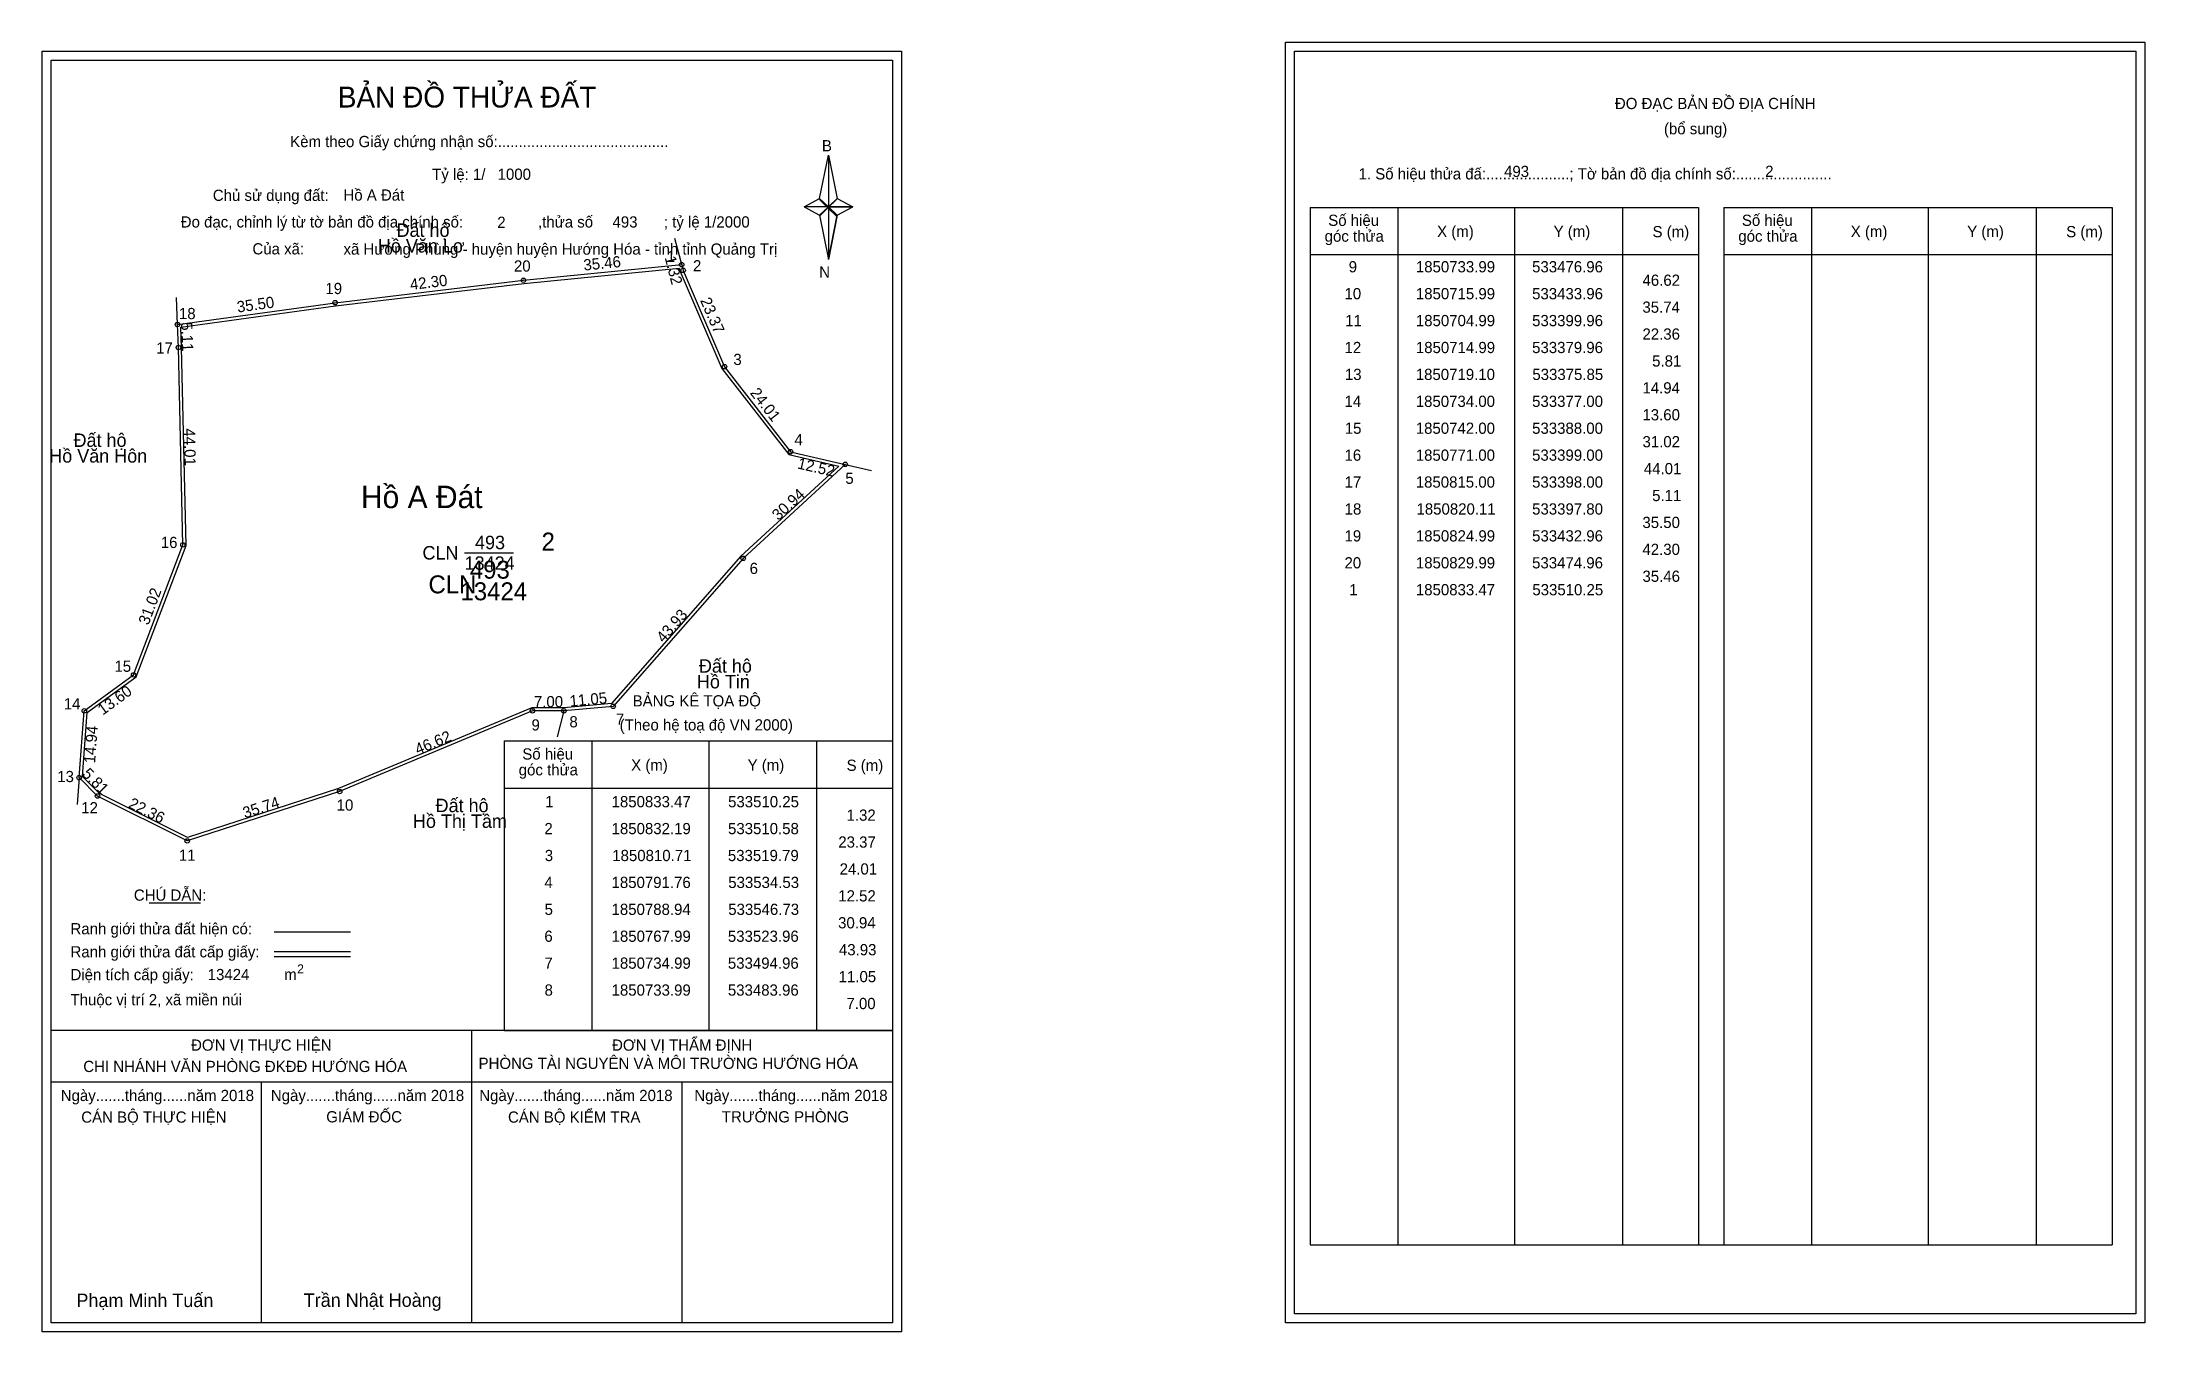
# Model space of a CAD drawing. Extents: x 533368 to 533837, y 1850596 to 1850883.
import ezdxf

# ---------------------------------------------------------------- set-up
doc = ezdxf.new("R2010")
doc.units = 0
for name, color, linetype in [('Level 1', 7, 'Continuous'), ('Level 10', 7, 'Continuous'), ('Level 11', 7, 'Continuous'), ('Level 13', 7, 'Continuous'), ('Level 2', 7, 'Continuous'), ('Level 27', 7, 'Continuous'), ('Level 3', 7, 'Continuous'), ('Level 36', 7, 'Continuous'), ('Level 4', 7, 'Continuous'), ('Level 49', 7, 'Continuous'), ('Level 5', 7, 'Continuous'), ('Level 53', 7, 'Continuous'), ('Level 55', 7, 'Continuous'), ('Level 6', 7, 'Continuous'), ('Level 63', 7, 'Continuous'), ('Level 7', 7, 'Continuous'), ('Level 9', 7, 'Continuous')]:
    doc.layers.add(name, color=color, linetype=linetype)

msp = doc.modelspace()

# ---------------------------------------------------------------- linework, layer by layer
at = {"layer": 'Level 1'}
for p, q in [((533369.59, 1850879.09), (533369.59, 1850879.09)), ((533646.91, 1850881.09), (533646.91, 1850881.09)), ((533541.01, 1850848.21), (533542.98, 1850857.85)), ((533542.98, 1850857.85), (533542.98, 1850846.33)), ((533542.98, 1850857.85), (533544.94, 1850848.21)), ((533537.56, 1850846.33), (533541.01, 1850848.21)), ((533541.01, 1850848.21), (533542.98, 1850846.33)), ((533542.83, 1850846.11), (533541.01, 1850847.99)), ((533542.98, 1850846.33), (533541.01, 1850844.49)), ((533542.83, 1850846.11), (533541.01, 1850844.27)), ((533541.01, 1850844.27), (533542.83, 1850846.11)), ((533541.01, 1850844.49), (533542.98, 1850834.63)), ((533544.8, 1850847.99), (533542.83, 1850846.11)), ((533542.83, 1850846.11), (533544.8, 1850847.99)), ((533544.8, 1850844.27), (533542.83, 1850846.11)), ((533544.94, 1850848.21), (533542.98, 1850846.33)), ((533542.98, 1850846.33), (533542.98, 1850834.63)), ((533542.98, 1850846.33), (533548.39, 1850846.33)), ((533542.98, 1850846.33), (533544.94, 1850844.49)), ((533544.94, 1850844.49), (533542.98, 1850834.63)), ((533544.94, 1850844.49), (533548.39, 1850846.33)), ((533650.44, 1850846.24), (533737.04, 1850846.24)), ((533670.03, 1850614.97), (533670.03, 1850846.24)), ((533696.1, 1850614.97), (533696.1, 1850846.24)), ((533720.08, 1850846.24), (533720.08, 1850614.97)), ((533737.04, 1850846.24), (533737.04, 1850614.97)), ((533742.7, 1850846.24), (533829.3, 1850846.24)), ((533762.29, 1850614.97), (533762.29, 1850846.24)), ((533788.36, 1850614.97), (533788.36, 1850846.24)), ((533812.33, 1850846.24), (533812.33, 1850614.97)), ((533829.3, 1850846.24), (533829.3, 1850614.97)), ((533650.44, 1850835.71), (533737.04, 1850835.71)), ((533742.7, 1850835.71), (533829.3, 1850835.71)), ((533470.68, 1850727.27), (533557.28, 1850727.27)), ((533490.27, 1850662.74), (533490.27, 1850727.27)), ((533516.34, 1850662.74), (533516.34, 1850727.27)), ((533540.31, 1850727.27), (533540.31, 1850662.74)), ((533470.68, 1850716.74), (533557.28, 1850716.74)), ((533391.5, 1850691.16), (533402.91, 1850691.16)), ((533419.37, 1850684.75), (533436.38, 1850684.75)), ((533419.37, 1850680.31), (533436.38, 1850680.31)), ((533419.37, 1850679.21), (533436.38, 1850679.21)), ((533476.41, 1850662.74), (533369.58, 1850662.74)), ((533557.28, 1850662.74), (533452.44, 1850662.74)), ((533463.43, 1850597.52), (533463.43, 1850662.74)), ((533470.68, 1850662.74), (533557.28, 1850662.74)), ((533557.28, 1850651.19), (533369.58, 1850651.19)), ((533416.51, 1850597.52), (533416.51, 1850651.19)), ((533510.36, 1850597.52), (533510.36, 1850651.19)), ((533650.44, 1850614.97), (533829.3, 1850614.97)), ((533557.28, 1850597.52), (533557.28, 1850597.52)), ((533834.61, 1850599.52), (533834.61, 1850599.52))]:
    msp.add_line(p, q, dxfattribs=at)
for points in [[(533541.01, 1850848.21), (533542.98, 1850857.85), (533542.98, 1850846.33)], [(533537.56, 1850846.33), (533541.01, 1850844.49), (533542.98, 1850846.33)], [(533542.98, 1850846.33), (533544.94, 1850848.21), (533548.39, 1850846.33)], [(533542.98, 1850846.33), (533542.98, 1850834.63), (533544.94, 1850844.49)]]:
    msp.add_lwpolyline(points, close=True, dxfattribs=at)
at = {"layer": 'Level 10'}
msp.add_line((533519.79, 1850810.71), (533534.53, 1850791.76), dxfattribs=at)
for points in [[(533494.96, 1850734.99), (533483.96, 1850733.99), (533476.96, 1850733.99), (533433.96, 1850715.99), (533399.96, 1850704.99), (533379.96, 1850714.99), (533375.85, 1850719.1), (533377, 1850734), (533388, 1850742), (533399, 1850771), (533398, 1850815), (533397.8, 1850820.11), (533432.96, 1850824.99), (533474.96, 1850829.99), (533510.25, 1850833.47), (533510.58, 1850832.19), (533519.79, 1850810.71), (533534.53, 1850791.76), (533546.73, 1850788.94), (533523.96, 1850767.99)], [(533494.62, 1850735.66), (533483.93, 1850734.69), (533476.82, 1850734.69), (533433.72, 1850716.65), (533400.02, 1850705.74), (533380.37, 1850715.57), (533376.57, 1850719.37), (533377.67, 1850733.62), (533388.58, 1850741.56), (533399.7, 1850770.88), (533398.7, 1850815.02), (533398.52, 1850819.5), (533433.05, 1850824.3), (533475.04, 1850829.29), (533509.72, 1850832.71), (533509.92, 1850831.96), (533519.18, 1850810.35), (533534.13, 1850791.13), (533545.28, 1850788.56), (533523.46, 1850768.48)]]:
    msp.add_lwpolyline(points, close=True, dxfattribs=at)
at = {"layer": 'Level 11'}
for centre in [(533474.96, 1850829.99), (533510.25, 1850833.47), (533510.58, 1850832.19), (533432.96, 1850824.99), (533397.8, 1850820.11), (533398, 1850815), (533519.79, 1850810.71), (533534.53, 1850791.76), (533546.73, 1850788.94), (533399, 1850771), (533523.96, 1850767.99), (533388, 1850742), (533377, 1850734), (533476.96, 1850733.99), (533483.96, 1850733.99), (533494.96, 1850734.99), (533494.96, 1850734.99), (533375.85, 1850719.1), (533379.96, 1850714.99), (533433.96, 1850715.99), (533399.96, 1850704.99)]:
    msp.add_circle(centre, 0.5, dxfattribs=at)
at = {"layer": 'Level 27'}
for p, q in [((533510.25, 1850833.47), (533508.72, 1850839.27)), ((533397.8, 1850820.11), (533397.56, 1850826.11)), ((533546.73, 1850788.94), (533552.58, 1850787.59)), ((533483.96, 1850733.99), (533482.45, 1850728.18)), ((533375.85, 1850719.1), (533375.39, 1850713.12))]:
    msp.add_line(p, q, dxfattribs=at)
at = {"layer": 'Level 3'}
for p, q in [((533650.44, 1850846.24), (533650.44, 1850614.97)), ((533742.7, 1850846.24), (533742.7, 1850614.97)), ((533470.68, 1850727.27), (533470.68, 1850662.74))]:
    msp.add_line(p, q, dxfattribs=at)
at = {"layer": 'Level 63'}
for points in [[(533644.91, 1850883.09), (533836.61, 1850883.09), (533836.61, 1850597.52), (533644.91, 1850597.52)], [(533367.58, 1850881.09), (533559.28, 1850881.09), (533559.28, 1850595.52), (533367.58, 1850595.52)], [(533369.58, 1850879.09), (533557.28, 1850879.09), (533557.28, 1850597.52), (533369.58, 1850597.52)], [(533646.91, 1850881.09), (533834.61, 1850881.09), (533834.61, 1850599.52), (533646.91, 1850599.52)]]:
    msp.add_lwpolyline(points, close=True, dxfattribs=at)
at = {"layer": 'Level 9'}
msp.add_line((533461.82, 1850769.23), (533472.76, 1850769.23), dxfattribs=at)

# ---------------------------------------------------------------- texts
at = {"layer": 'Level 1'}
for s, height, p in [('BẢN ĐỒ THỬA ĐẤT', 4.6657, (533433.55, 1850868.5)), ('ĐO ĐẠC BẢN ĐỒ ĐỊA CHÍNH', 2.5, (533718.39, 1850868.15)), ('(bổ sung)', 2.5, (533729.33, 1850862.53)), ('Kèm theo Giấy chứng nhận số:.........................................', 2.5, (533422.93, 1850859.67)), ('B', 2.5, (533541.52, 1850858.73)), ('1. Số hiệu thửa đấ:....................; Tờ bản đồ địa chính số:.......................', 2.5, (533661.22, 1850852.47)), ('Chủ sử dụng đất:', 2.5, (533405.67, 1850847.68)), ('Đo đạc, chỉnh lý từ tờ bản đồ địa chính số:                  ,thửa số                 ; tỷ lệ 1/2000', 2.5, (533398.52, 1850841.75)), ('Số hiệu', 2.5, (533654.46, 1850842.11)), ('Số hiệu', 2.5, (533746.72, 1850842.11)), ('góc thửa', 2.5, (533653.66, 1850838.58)), ('X (m)', 2.5, (533678.74, 1850839.63)), ('Y (m)', 2.5, (533704.72, 1850839.63)), ('S (m)', 2.5, (533726.79, 1850839.58)), ('góc thửa', 2.5, (533745.92, 1850838.58)), ('X (m)', 2.5, (533771, 1850839.63)), ('Y (m)', 2.5, (533796.97, 1850839.63)), ('S (m)', 2.5, (533819.05, 1850839.58)), ('Của xã:', 2.5, (533414.51, 1850835.75)), ('N', 2.5, (533540.92, 1850830.56)), ('BẢNG KÊ TỌA ĐỘ', 2.5, (533499.31, 1850734.97)), ('(Theo hệ toạ độ VN 2000)', 2.5, (533496.41, 1850729.61)), ('Số hiệu', 2.5, (533474.7, 1850723.13)), ('X (m)', 2.5, (533498.98, 1850720.66)), ('Y (m)', 2.5, (533524.95, 1850720.66)), ('S (m)', 2.5, (533547.03, 1850720.61)), ('góc thửa', 2.5, (533473.9, 1850719.6)), ('CHÚ DẪN:', 2.5, (533388.06, 1850691.66)), ('Ranh giới thửa đất hiện có:', 2.5, (533373.93, 1850684.16)), ('Ranh giới thửa đất cấp giấy:', 2.5, (533373.93, 1850679.02)), ('Diện tích cấp giấy:', 2.5, (533373.93, 1850673.94)), ('m', 2.5, (533421.59, 1850673.96)), ('2', 2, (533424.49, 1850675.47)), ('Thuộc vị trí 2, xã miền núi', 2.5, (533373.93, 1850668.34)), ('ĐƠN VỊ THỰC HIỆN', 2.5, (533400.82, 1850658.22)), ('PHÒNG TÀI NGUYÊN VÀ MÔI TRƯỜNG HƯỚNG HÓA', 2.5, (533464.95, 1850654.15)), ('ĐƠN VỊ THẨM ĐỊNH', 2.5, (533494.72, 1850658.22)), ('CHI NHÁNH VĂN PHÒNG ĐKĐĐ HƯỚNG HÓA', 2.5, (533376.78, 1850653.46)), ('Ngày.......tháng......năm 2018', 2.5, (533371.75, 1850646.99)), ('Ngày.......tháng......năm 2018', 2.5, (533418.62, 1850646.99)), ('Ngày.......tháng......năm 2018', 2.5, (533465.1, 1850646.99)), ('Ngày.......tháng......năm 2018', 2.5, (533513.06, 1850646.99)), ('CÁN BỘ THỰC HIỆN', 2.5, (533376.33, 1850642.17)), ('GIÁM ĐỐC', 2.5, (533430.97, 1850642.23)), ('CÁN BỘ KIỂM TRA', 2.5, (533471.51, 1850642.17)), ('TRƯỞNG PHÒNG', 2.5, (533519.2, 1850642.23)), ('Phạm Minh Tuấn', 3, (533375.24, 1850601.06)), ('Trần Nhật Hoàng', 3, (533425.94, 1850601.11))]:
    msp.add_text(s, height=height, dxfattribs=at).set_placement(p)
at = {"layer": 'Level 11'}
msp.add_text('Tỷ lệ: 1/', height=2.5, dxfattribs=at).set_placement((533454.59, 1850852.36))
at = {"layer": 'Level 13'}
for s, p in [('CLN', (533452.43, 1850767.73)), ('493', (533464.15, 1850770.03)), ('13424', (533461.83, 1850765.43))]:
    msp.add_text(s, height=3, dxfattribs=at).set_placement(p)
at = {"layer": 'Level 2'}
msp.add_text('Hồ A Đát', height=5, dxfattribs=at).set_placement((533438.71, 1850779.19))
at = {"layer": 'Level 3'}
msp.add_text('CLN', height=4, dxfattribs=at).set_placement((533453.77, 1850760.19))
at = {"layer": 'Level 36'}
for s, p in [('Đất hộ', (533446.65, 1850839.66)), ('Hồ Văn Lơ', (533442.49, 1850836.16)), ('Đất hộ', (533374.61, 1850792.84)), ('Hồ Văn Hôn', (533369.19, 1850789.34)), ('Hồ Tin', (533513.65, 1850739)), ('Đất hộ', (533514.09, 1850742.5)), ('Đất hộ', (533455.36, 1850711.4)), ('Hồ Thị Tâm', (533450.31, 1850707.9))]:
    msp.add_text(s, height=3, dxfattribs=at).set_placement(p)
at = {"layer": 'Level 4'}
msp.add_text('493', height=4, dxfattribs=at).set_placement((533463, 1850763.46))
at = {"layer": 'Level 49'}
for s, rotation, p in [('35.46', 5.6318, (533488.46, 1850832.13)), ('1.32', 284.4568, (533506.43, 1850835.06)), ('42.30', 6.789, (533449.8, 1850827.8)), ('35.50', 7.9018, (533411.22, 1850822.78)), ('23.37', 293.2082, (533514.32, 1850825.51)), ('5.11', 272.2414, (533398.58, 1850820.59)), ('24.01', 307.8771, (533525.38, 1850804.83)), ('44.01', 271.302, (533399.21, 1850796.95)), ('12.52', 346.9848, (533535.91, 1850788.05)), ('30.94', 42.6162, (533531.79, 1850776.28)), ('31.02', 69.2277, (533391.31, 1850752.97)), ('43.93', 48.6914, (533506.22, 1850749.01)), ('13.60', 36.0274, (533381.13, 1850732.93)), ('7.00', 360, (533477.29, 1850734.79)), ('11.05', 5.1944, (533485.37, 1850734.92)), ('14.94', 85.5866, (533379.4, 1850722.22)), ('46.62', 22.7144, (533451.39, 1850724.15)), ('5.81', 315, (533376.35, 1850719.74)), ('22.36', 333.4349, (533386.66, 1850712.53)), ('35.74', 17.9279, (533412.82, 1850709.99))]:
    msp.add_text(s, height=2.5, rotation=rotation, dxfattribs=at).set_placement(p)
at = {"layer": 'Level 5'}
msp.add_text('13424', height=4, dxfattribs=at).set_placement((533460.9, 1850758.64))
at = {"layer": 'Level 53'}
for s, p in [('9', (533659.02, 1850831.75)), ('1850733.99', (533674, 1850831.75)), ('533476.96', (533699.93, 1850831.75)), ('46.62', (533724.55, 1850828.75)), ('10', (533658.08, 1850825.75)), ('1850715.99', (533674, 1850825.75)), ('533433.96', (533699.93, 1850825.75)), ('11', (533658.24, 1850819.75)), ('1850704.99', (533674, 1850819.75)), ('533399.96', (533699.93, 1850819.75)), ('35.74', (533724.53, 1850822.75)), ('22.36', (533724.54, 1850816.75)), ('12', (533658.09, 1850813.75)), ('1850714.99', (533674, 1850813.75)), ('533379.96', (533699.93, 1850813.75)), ('5.81', (533726.7, 1850810.75)), ('13', (533658.17, 1850807.75)), ('1850719.10', (533673.98, 1850807.75)), ('533375.85', (533699.98, 1850807.75)), ('14.94', (533724.53, 1850804.75)), ('14', (533658.08, 1850801.75)), ('1850734.00', (533673.98, 1850801.75)), ('533377.00', (533699.93, 1850801.75)), ('15', (533658.14, 1850795.75)), ('1850742.00', (533673.98, 1850795.75)), ('533388.00', (533699.93, 1850795.75)), ('13.60', (533724.53, 1850798.75)), ('31.02', (533724.55, 1850792.75)), ('16', (533658.09, 1850789.75)), ('1850771.00', (533673.98, 1850789.75)), ('533399.00', (533699.93, 1850789.75)), ('44.01', (533724.85, 1850786.75)), ('17', (533658.1, 1850783.75)), ('1850815.00', (533673.98, 1850783.75)), ('533398.00', (533699.93, 1850783.75)), ('18', (533658.12, 1850777.75)), ('1850820.11', (533674.14, 1850777.75)), ('533397.80', (533699.93, 1850777.75)), ('5.11', (533726.7, 1850780.75)), ('19', (533658.09, 1850771.75)), ('1850824.99', (533674, 1850771.75)), ('533432.96', (533699.93, 1850771.75)), ('35.50', (533724.53, 1850774.75)), ('42.30', (533724.53, 1850768.75)), ('20', (533658.08, 1850765.75)), ('1850829.99', (533674, 1850765.75)), ('533474.96', (533699.93, 1850765.75)), ('35.46', (533724.54, 1850762.75)), ('1', (533659.16, 1850759.75)), ('1850833.47', (533674, 1850759.75)), ('533510.25', (533699.98, 1850759.75)), ('1', (533479.78, 1850712.49)), ('1850833.47', (533494.61, 1850712.49)), ('533510.25', (533520.6, 1850712.49)), ('2', (533479.63, 1850706.49)), ('1850832.19', (533494.61, 1850706.49)), ('533510.58', (533520.58, 1850706.49)), ('1.32', (533547.02, 1850709.49)), ('23.37', (533545.18, 1850703.49)), ('3', (533479.71, 1850700.49)), ('1850810.71', (533494.76, 1850700.49)), ('533519.79', (533520.55, 1850700.49)), ('24.01', (533545.47, 1850697.49)), ('4', (533479.62, 1850694.49)), ('1850791.76', (533494.6, 1850694.49)), ('533534.53', (533520.63, 1850694.49)), ('5', (533479.67, 1850688.49)), ('1850788.94', (533494.6, 1850688.49)), ('533546.73', (533520.63, 1850688.49)), ('12.52', (533545.17, 1850691.49)), ('6', (533479.62, 1850682.49)), ('1850767.99', (533494.61, 1850682.49)), ('533523.96', (533520.55, 1850682.49)), ('30.94', (533545.14, 1850685.49)), ('43.93', (533545.32, 1850679.49)), ('7', (533479.63, 1850676.49)), ('1850734.99', (533494.61, 1850676.49)), ('533494.96', (533520.55, 1850676.49)), ('11.05', (533545.26, 1850673.49)), ('8', (533479.66, 1850670.49)), ('1850733.99', (533494.61, 1850670.49)), ('533483.96', (533520.55, 1850670.49)), ('7.00', (533546.99, 1850667.49))]:
    msp.add_text(s, height=2.5, dxfattribs=at).set_placement(p)
at = {"layer": 'Level 55'}
for s, height, p in [('20', 0.4, (533474.68, 1850829.99)), ('492', 0.11, (533510.13, 1850833.36)), ('1', 0.4, (533510.14, 1850833.47)), ('0', 0.11, (533510.21, 1850833.36)), ('0', 0.11, (533510.21, 1850833.36)), ('2', 0.4, (533510.44, 1850832.19)), ('0', 0.11, (533510.54, 1850832.08)), ('0', 0.11, (533510.54, 1850832.08)), ('492', 0.11, (533474.84, 1850829.88)), ('19', 0.4, (533432.68, 1850824.99)), ('492', 0.11, (533432.84, 1850824.88)), ('18', 0.4, (533397.52, 1850820.11)), ('434', 0.11, (533397.68, 1850820)), ('492', 0.11, (533397.68, 1850820)), ('17', 0.4, (533397.72, 1850815)), ('434', 0.11, (533397.88, 1850814.89)), ('3', 0.4, (533519.67, 1850810.71)), ('0', 0.11, (533519.75, 1850810.6)), ('0', 0.11, (533519.75, 1850810.6)), ('4', 0.4, (533534.39, 1850791.76)), ('0', 0.11, (533534.49, 1850791.65)), ('0', 0.11, (533534.49, 1850791.65)), ('494', 0.11, (533546.61, 1850788.83)), ('494', 0.11, (533546.61, 1850788.83)), ('5', 0.4, (533546.6, 1850788.94)), ('0', 0.11, (533546.69, 1850788.83)), ('0', 0.11, (533546.69, 1850788.83)), ('16', 0.4, (533398.72, 1850771)), ('434', 0.11, (533398.88, 1850770.89)), ('494', 0.11, (533523.84, 1850767.88)), ('494', 0.11, (533523.84, 1850767.88)), ('6', 0.4, (533523.82, 1850767.99)), ('15', 0.4, (533387.72, 1850742)), ('434', 0.11, (533387.88, 1850741.89)), ('14', 0.4, (533376.71, 1850734)), ('434', 0.11, (533376.88, 1850733.89)), ('9', 0.4, (533476.82, 1850733.99)), ('0', 0.11, (533476.92, 1850733.88)), ('494', 0.11, (533483.84, 1850733.88)), ('494', 0.11, (533483.84, 1850733.88)), ('8', 0.4, (533483.83, 1850733.99)), ('0', 0.11, (533483.92, 1850733.88)), ('494', 0.11, (533494.84, 1850734.88)), ('494', 0.11, (533494.84, 1850734.88)), ('7', 0.4, (533494.83, 1850734.99)), ('13', 0.4, (533375.58, 1850719.1)), ('434', 0.11, (533375.73, 1850718.99)), ('0', 0.11, (533375.81, 1850718.99)), ('12', 0.4, (533379.68, 1850714.99)), ('0', 0.11, (533379.92, 1850714.88)), ('10', 0.4, (533433.68, 1850715.99)), ('0', 0.11, (533433.92, 1850715.88)), ('11', 0.4, (533399.7, 1850704.99)), ('0', 0.11, (533399.92, 1850704.88))]:
    msp.add_text(s, height=height, dxfattribs=at).set_placement(p)
at = {"layer": 'Level 6'}
for s, p in [('1000', (533469.19, 1850852.38)), ('493', (533693.67, 1850853.01)), ('2', (533751.91, 1850853.03)), ('Hồ A Đát', (533434.81, 1850847.74)), ('2', (533469.11, 1850841.66)), ('493', (533494.82, 1850841.74)), ('xã Hướng Phùng - huyện huyện Hướng Hóa - tỉnh tỉnh Quảng Trị', (533434.82, 1850835.7)), ('13424', (533404.53, 1850673.95))]:
    msp.add_text(s, height=2.5, dxfattribs=at).set_placement(p)
at = {"layer": 'Level 7'}
msp.add_text('2', height=4, dxfattribs=at).set_placement((533478.99, 1850769.73))
at = {"layer": 'Level 9'}
for s, p in [('1', (533506.93, 1850834.05)), ('20', (533472.83, 1850831.92)), ('2', (533512.76, 1850831.97)), ('19', (533430.78, 1850826.91)), ('18', (533398.11, 1850821.32)), ('17', (533393.04, 1850813.65)), ('3', (533521.78, 1850811.09)), ('4', (533535.39, 1850793.21)), ('5', (533546.75, 1850784.6)), ('16', (533394.07, 1850770.29)), ('6', (533525.4, 1850764.5)), ('15', (533383.73, 1850742.69)), ('14', (533372.42, 1850734.31)), ('9', (533476.75, 1850729.6)), ('8', (533485.21, 1850730.3)), ('7', (533495.57, 1850730.89)), ('13', (533370.97, 1850718.1)), ('12', (533376.32, 1850711.14)), ('10', (533433.29, 1850711.74)), ('11', (533398.1, 1850700.55))]:
    msp.add_text(s, height=2.5, dxfattribs=at).set_placement(p)

doc.saveas('drawing.dxf')
